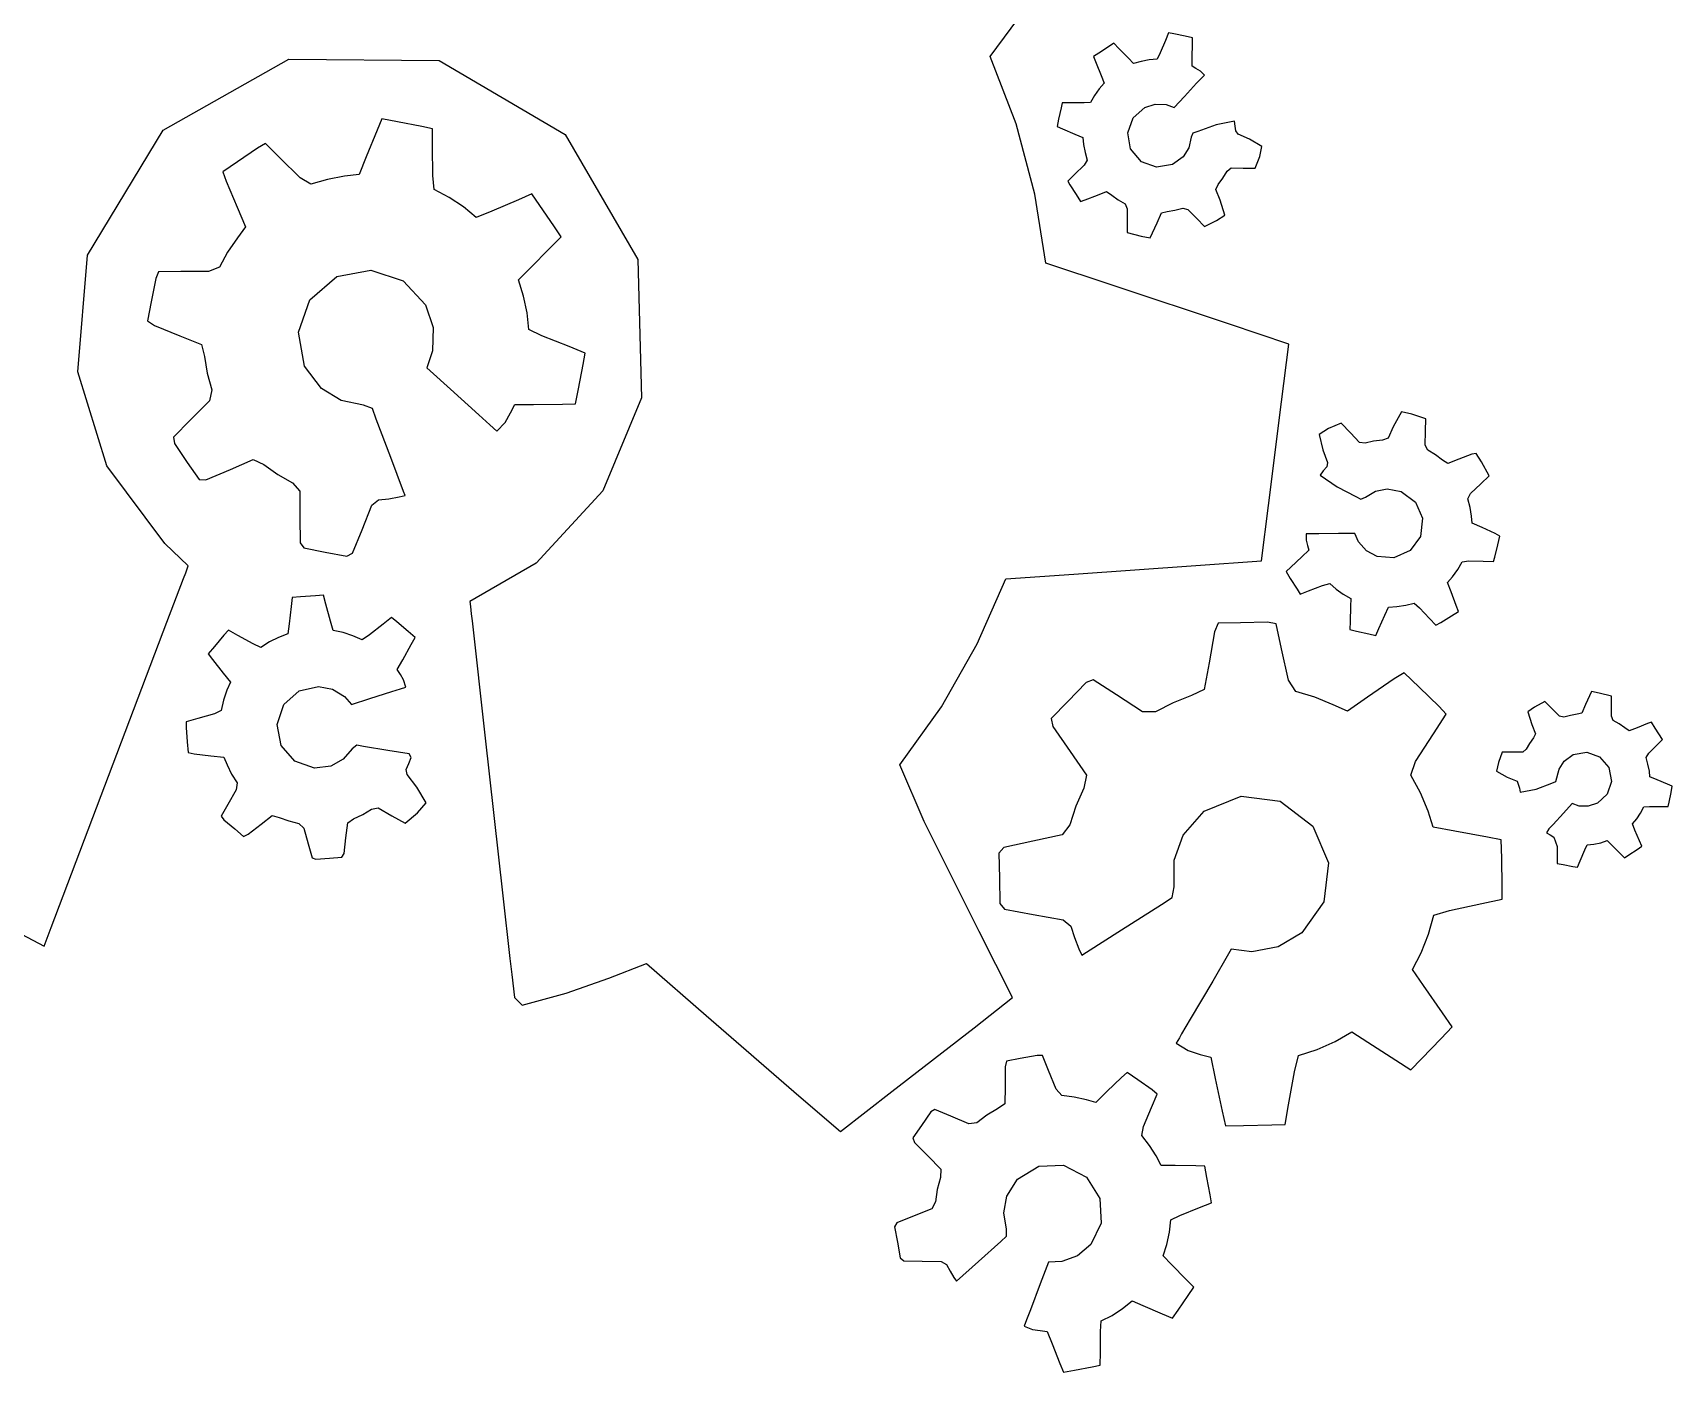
# Model space of a CAD drawing. Header units: metres. Extents: x 1284 to 1630, y 1792 to 2073.
# Drawn here: x 1466.01 to 1478.18, y 1847.85 to 1857.79 of the extents above; entities that cross this region are included whole.
import ezdxf

# ---------------------------------------------------------------- set-up
doc = ezdxf.new("R2010")
doc.units = ezdxf.units.M

msp = doc.modelspace()

# ---------------------------------------------------------------- linework, layer by layer
at = {"layer": 'COMPONENT0'}
for p, q in [((1473.115, 1857.616, 0.001), (1473.377, 1857.972, 0.001)), ((1474.439, 1857.792, 0.001), (1474.415, 1857.736, 0.001)), ((1474.478, 1857.784, 0.001), (1474.439, 1857.792, 0.001)), ((1474.562, 1857.767, 0.001), (1474.478, 1857.784, 0.001)), ((1474.615, 1857.756, 0.001), (1474.562, 1857.767, 0.001)), ((1474.615, 1857.71, 0.001), (1474.615, 1857.756, 0.001)), ((1473.307, 1857.116, 0.001), (1473.115, 1857.616, 0.001)), ((1473.921, 1857.642, 0.001), (1473.881, 1857.616, 0.001)), ((1473.881, 1857.616, 0.001), (1473.9, 1857.568, 0.001)), ((1473.993, 1857.689, 0.001), (1473.921, 1857.642, 0.001)), ((1474.032, 1857.715, 0.001), (1473.993, 1857.689, 0.001)), ((1474.069, 1857.676, 0.001), (1474.032, 1857.715, 0.001)), ((1474.14, 1857.604, 0.001), (1474.069, 1857.676, 0.001)), ((1474.375, 1857.643, 0.001), (1474.353, 1857.597, 0.001)), ((1474.415, 1857.736, 0.001), (1474.375, 1857.643, 0.001)), ((1474.614, 1857.609, 0.001), (1474.615, 1857.71, 0.001)), ((1466.974, 1857.07, 0.001), (1467.907, 1857.596, 0.001)), ((1467.907, 1857.596, 0.001), (1469.023, 1857.588, 0.001)), ((1469.023, 1857.588, 0.001), (1469.959, 1857.037, 0.001)), ((1473.9, 1857.568, 0.001), (1473.938, 1857.475, 0.001)), ((1474.179, 1857.564, 0.001), (1474.14, 1857.604, 0.001)), ((1474.236, 1857.581, 0.001), (1474.179, 1857.564, 0.001)), ((1474.294, 1857.592, 0.001), (1474.236, 1857.581, 0.001)), ((1474.353, 1857.597, 0.001), (1474.294, 1857.592, 0.001)), ((1474.613, 1857.544, 0.001), (1474.614, 1857.609, 0.001)), ((1474.642, 1857.528, 0.001), (1474.613, 1857.544, 0.001)), ((1474.675, 1857.509, 0.001), (1474.642, 1857.528, 0.001)), ((1474.705, 1857.479, 0.001), (1474.675, 1857.509, 0.001)), ((1473.922, 1857.377, 0.001), (1473.888, 1857.327, 0.001)), ((1473.96, 1857.42, 0.001), (1473.922, 1857.377, 0.001)), ((1473.938, 1857.475, 0.001), (1473.96, 1857.42, 0.001)), ((1474.556, 1857.32, 0.001), (1474.647, 1857.418, 0.001)), ((1474.647, 1857.418, 0.001), (1474.683, 1857.456, 0.001)), ((1474.683, 1857.456, 0.001), (1474.705, 1857.479, 0.001)), ((1473.648, 1857.273, 0.001), (1473.64, 1857.236, 0.001)), ((1473.711, 1857.272, 0.001), (1473.648, 1857.273, 0.001)), ((1473.811, 1857.272, 0.001), (1473.711, 1857.272, 0.001)), ((1473.86, 1857.275, 0.001), (1473.811, 1857.272, 0.001)), ((1473.888, 1857.327, 0.001), (1473.86, 1857.275, 0.001)), ((1474.261, 1857.238, 0.001), (1474.34, 1857.264, 0.001)), ((1474.34, 1857.264, 0.001), (1474.421, 1857.261, 0.001)), ((1474.421, 1857.261, 0.001), (1474.48, 1857.239, 0.001)), ((1474.48, 1857.239, 0.001), (1474.556, 1857.32, 0.001)), ((1468.598, 1857.154, 0.001), (1468.562, 1857.07, 0.001)), ((1468.713, 1857.131, 0.001), (1468.598, 1857.154, 0.001)), ((1468.893, 1857.097, 0.001), (1468.713, 1857.131, 0.001)), ((1473.622, 1857.152, 0.001), (1473.611, 1857.098, 0.001)), ((1473.64, 1857.236, 0.001), (1473.622, 1857.152, 0.001)), ((1474.136, 1857.05, 0.001), (1474.176, 1857.162, 0.001)), ((1474.176, 1857.162, 0.001), (1474.261, 1857.238, 0.001)), ((1474.929, 1857.136, 0.001), (1474.791, 1857.109, 0.001)), ((1474.934, 1857.1, 0.001), (1474.929, 1857.136, 0.001)), ((1466.411, 1856.143, 0.001), (1466.974, 1857.07, 0.001)), ((1468.562, 1857.07, 0.001), (1468.482, 1856.873, 0.001)), ((1468.973, 1857.081, 0.001), (1468.893, 1857.097, 0.001)), ((1468.974, 1856.947, 0.001), (1468.973, 1857.081, 0.001)), ((1469.959, 1857.037, 0.001), (1470.497, 1856.111, 0.001)), ((1473.446, 1856.594, 0.001), (1473.307, 1857.116, 0.001)), ((1473.611, 1857.098, 0.001), (1473.65, 1857.08, 0.001)), ((1473.65, 1857.08, 0.001), (1473.742, 1857.041, 0.001)), ((1473.742, 1857.041, 0.001), (1473.803, 1857.015, 0.001)), ((1473.803, 1857.015, 0.001), (1473.808, 1856.964, 0.001)), ((1474.157, 1856.931, 0.001), (1474.136, 1857.05, 0.001)), ((1474.607, 1857.017, 0.001), (1474.589, 1856.939, 0.001)), ((1474.619, 1857.048, 0.001), (1474.607, 1857.017, 0.001)), ((1474.655, 1857.061, 0.001), (1474.619, 1857.048, 0.001)), ((1474.791, 1857.109, 0.001), (1474.655, 1857.061, 0.001)), ((1474.937, 1857.064, 0.001), (1474.934, 1857.1, 0.001)), ((1474.955, 1857.04, 0.001), (1474.937, 1857.064, 0.001)), ((1475.04, 1857.004, 0.001), (1474.955, 1857.04, 0.001)), ((1467.675, 1856.937, 0.001), (1467.526, 1856.836, 0.001)), ((1467.734, 1856.97, 0.001), (1467.675, 1856.937, 0.001)), ((1467.841, 1856.865, 0.001), (1467.734, 1856.97, 0.001)), ((1468.975, 1856.733, 0.001), (1468.974, 1856.947, 0.001)), ((1473.808, 1856.964, 0.001), (1473.818, 1856.905, 0.001)), ((1473.818, 1856.905, 0.001), (1473.835, 1856.847, 0.001)), ((1474.237, 1856.836, 0.001), (1474.157, 1856.931, 0.001)), ((1474.589, 1856.939, 0.001), (1474.546, 1856.871, 0.001)), ((1475.131, 1856.95, 0.001), (1475.04, 1857.004, 0.001)), ((1475.116, 1856.875, 0.001), (1475.131, 1856.95, 0.001)), ((1467.526, 1856.836, 0.001), (1467.417, 1856.762, 0.001)), ((1467.991, 1856.717, 0.001), (1467.841, 1856.865, 0.001)), ((1468.482, 1856.873, 0.001), (1468.429, 1856.741, 0.001)), ((1473.811, 1856.81, 0.001), (1473.741, 1856.741, 0.001)), ((1473.835, 1856.847, 0.001), (1473.811, 1856.81, 0.001)), ((1474.348, 1856.795, 0.001), (1474.237, 1856.836, 0.001)), ((1474.467, 1856.814, 0.001), (1474.348, 1856.795, 0.001)), ((1474.546, 1856.871, 0.001), (1474.467, 1856.814, 0.001)), ((1474.842, 1856.714, 0.001), (1474.873, 1856.765, 0.001)), ((1474.873, 1856.765, 0.001), (1474.902, 1856.79, 0.001)), ((1474.902, 1856.79, 0.001), (1474.993, 1856.789, 0.001)), ((1474.993, 1856.789, 0.001), (1475.082, 1856.788, 0.001)), ((1475.082, 1856.788, 0.001), (1475.116, 1856.875, 0.001)), ((1467.417, 1856.762, 0.001), (1467.441, 1856.691, 0.001)), ((1467.441, 1856.691, 0.001), (1467.523, 1856.499, 0.001)), ((1468.07, 1856.668, 0.001), (1467.991, 1856.717, 0.001)), ((1468.194, 1856.705, 0.001), (1468.07, 1856.668, 0.001)), ((1468.32, 1856.729, 0.001), (1468.194, 1856.705, 0.001)), ((1468.429, 1856.741, 0.001), (1468.32, 1856.729, 0.001)), ((1468.985, 1856.629, 0.001), (1468.975, 1856.733, 0.001)), ((1473.741, 1856.741, 0.001), (1473.69, 1856.691, 0.001)), ((1473.69, 1856.691, 0.001), (1473.705, 1856.664, 0.001)), ((1473.705, 1856.664, 0.001), (1473.752, 1856.593, 0.001)), ((1474.789, 1856.63, 0.001), (1474.807, 1856.667, 0.001)), ((1474.807, 1856.667, 0.001), (1474.842, 1856.714, 0.001)), ((1469.097, 1856.571, 0.001), (1468.985, 1856.629, 0.001)), ((1469.203, 1856.5, 0.001), (1469.097, 1856.571, 0.001)), ((1469.611, 1856.554, 0.001), (1469.413, 1856.47, 0.001)), ((1469.712, 1856.597, 0.001), (1469.611, 1856.554, 0.001)), ((1469.77, 1856.512, 0.001), (1469.712, 1856.597, 0.001)), ((1473.528, 1856.082, 0.001), (1473.446, 1856.594, 0.001)), ((1473.752, 1856.593, 0.001), (1473.785, 1856.541, 0.001)), ((1473.785, 1856.541, 0.001), (1473.819, 1856.552, 0.001)), ((1473.819, 1856.552, 0.001), (1473.91, 1856.588, 0.001)), ((1473.91, 1856.588, 0.001), (1473.978, 1856.616, 0.001)), ((1473.978, 1856.616, 0.001), (1474.016, 1856.588, 0.001)), ((1474.016, 1856.588, 0.001), (1474.065, 1856.553, 0.001)), ((1474.065, 1856.553, 0.001), (1474.117, 1856.523, 0.001)), ((1474.117, 1856.523, 0.001), (1474.132, 1856.486, 0.001)), ((1474.822, 1856.55, 0.001), (1474.789, 1856.63, 0.001)), ((1474.856, 1856.44, 0.001), (1474.822, 1856.55, 0.001)), ((1467.523, 1856.499, 0.001), (1467.584, 1856.353, 0.001)), ((1469.298, 1856.421, 0.001), (1469.203, 1856.5, 0.001)), ((1469.413, 1856.47, 0.001), (1469.298, 1856.421, 0.001)), ((1469.873, 1856.361, 0.001), (1469.77, 1856.512, 0.001)), ((1474.132, 1856.486, 0.001), (1474.131, 1856.389, 0.001)), ((1474.354, 1856.382, 0.001), (1474.385, 1856.456, 0.001)), ((1474.385, 1856.456, 0.001), (1474.427, 1856.466, 0.001)), ((1474.427, 1856.466, 0.001), (1474.486, 1856.475, 0.001)), ((1474.486, 1856.475, 0.001), (1474.544, 1856.49, 0.001)), ((1474.544, 1856.49, 0.001), (1474.582, 1856.481, 0.001)), ((1474.582, 1856.481, 0.001), (1474.648, 1856.414, 0.001)), ((1474.648, 1856.414, 0.001), (1474.706, 1856.354, 0.001)), ((1474.706, 1856.354, 0.001), (1474.795, 1856.4, 0.001)), ((1474.795, 1856.4, 0.001), (1474.856, 1856.44, 0.001)), ((1467.584, 1856.353, 0.001), (1467.525, 1856.271, 0.001)), ((1469.847, 1856.197, 0.001), (1469.928, 1856.279, 0.001)), ((1469.928, 1856.279, 0.001), (1469.873, 1856.361, 0.001)), ((1474.131, 1856.389, 0.001), (1474.13, 1856.311, 0.001)), ((1474.13, 1856.311, 0.001), (1474.234, 1856.284, 0.001)), ((1474.234, 1856.284, 0.001), (1474.301, 1856.27, 0.001)), ((1474.301, 1856.27, 0.001), (1474.354, 1856.382, 0.001)), ((1467.452, 1856.165, 0.001), (1467.391, 1856.054, 0.001)), ((1467.525, 1856.271, 0.001), (1467.452, 1856.165, 0.001)), ((1469.696, 1856.044, 0.001), (1469.847, 1856.197, 0.001)), ((1466.341, 1855.276, 0.001), (1466.411, 1856.143, 0.001)), ((1467.391, 1856.054, 0.001), (1467.311, 1856.022, 0.001)), ((1468.262, 1855.984, 0.001), (1468.515, 1856.032, 0.001)), ((1468.515, 1856.032, 0.001), (1468.755, 1855.952, 0.001)), ((1469.611, 1855.959, 0.001), (1469.696, 1856.044, 0.001)), ((1470.497, 1856.111, 0.001), (1470.524, 1855.084, 0.001)), ((1474.028, 1855.916, 0.001), (1473.528, 1856.082, 0.001)), ((1466.918, 1855.968, 0.001), (1466.885, 1855.795, 0.001)), ((1466.94, 1856.019, 0.001), (1466.918, 1855.968, 0.001)), ((1467.105, 1856.02, 0.001), (1466.94, 1856.019, 0.001)), ((1467.311, 1856.022, 0.001), (1467.105, 1856.02, 0.001)), ((1468.063, 1855.81, 0.001), (1468.262, 1855.984, 0.001)), ((1468.755, 1855.952, 0.001), (1468.921, 1855.774, 0.001)), ((1469.65, 1855.839, 0.001), (1469.611, 1855.959, 0.001)), ((1474.89, 1855.629, 0.001), (1474.028, 1855.916, 0.001)), ((1466.885, 1855.795, 0.001), (1466.858, 1855.654, 0.001)), ((1467.979, 1855.571, 0.001), (1468.063, 1855.81, 0.001)), ((1469.676, 1855.715, 0.001), (1469.65, 1855.839, 0.001)), ((1468.921, 1855.774, 0.001), (1468.978, 1855.606, 0.001)), ((1469.688, 1855.59, 0.001), (1469.676, 1855.715, 0.001)), ((1466.858, 1855.654, 0.001), (1466.909, 1855.62, 0.001)), ((1466.909, 1855.62, 0.001), (1467.098, 1855.544, 0.001)), ((1468.024, 1855.318, 0.001), (1467.979, 1855.571, 0.001)), ((1468.978, 1855.606, 0.001), (1468.974, 1855.433, 0.001)), ((1469.786, 1855.544, 0.001), (1469.688, 1855.59, 0.001)), ((1475.331, 1855.482, 0.001), (1474.89, 1855.629, 0.001)), ((1467.098, 1855.544, 0.001), (1467.258, 1855.479, 0.001)), ((1467.258, 1855.479, 0.001), (1467.28, 1855.391, 0.001)), ((1468.974, 1855.433, 0.001), (1468.931, 1855.306, 0.001)), ((1469.987, 1855.463, 0.001), (1469.786, 1855.544, 0.001)), ((1470.107, 1855.414, 0.001), (1469.987, 1855.463, 0.001)), ((1475.277, 1855.053, 0.001), (1475.331, 1855.482, 0.001)), ((1467.28, 1855.391, 0.001), (1467.301, 1855.266, 0.001)), ((1468.148, 1855.153, 0.001), (1468.024, 1855.318, 0.001)), ((1468.931, 1855.306, 0.001), (1468.957, 1855.283, 0.001)), ((1470.057, 1855.15, 0.001), (1470.092, 1855.33, 0.001)), ((1470.092, 1855.33, 0.001), (1470.107, 1855.414, 0.001)), ((1466.555, 1854.579, 0.001), (1466.341, 1855.276, 0.001)), ((1467.301, 1855.266, 0.001), (1467.336, 1855.143, 0.001)), ((1468.957, 1855.283, 0.001), (1469.106, 1855.147, 0.001)), ((1467.317, 1855.062, 0.001), (1467.176, 1854.919, 0.001)), ((1467.336, 1855.143, 0.001), (1467.317, 1855.062, 0.001)), ((1468.295, 1855.063, 0.001), (1468.148, 1855.153, 0.001)), ((1468.462, 1855.028, 0.001), (1468.295, 1855.063, 0.001)), ((1469.106, 1855.147, 0.001), (1469.317, 1854.956, 0.001)), ((1470.036, 1855.038, 0.001), (1470.057, 1855.15, 0.001)), ((1470.524, 1855.084, 0.001), (1470.237, 1854.392, 0.001)), ((1468.527, 1855.003, 0.001), (1468.462, 1855.028, 0.001)), ((1468.556, 1854.926, 0.001), (1468.527, 1855.003, 0.001)), ((1469.317, 1854.956, 0.001), (1469.399, 1854.882, 0.001)), ((1469.513, 1854.901, 0.001), (1469.552, 1854.971, 0.001)), ((1469.552, 1854.971, 0.001), (1469.585, 1855.034, 0.001)), ((1469.585, 1855.034, 0.001), (1469.724, 1855.034, 0.001)), ((1469.724, 1855.034, 0.001), (1469.939, 1855.036, 0.001)), ((1469.939, 1855.036, 0.001), (1470.036, 1855.038, 0.001)), ((1475.18, 1854.285, 0.001), (1475.277, 1855.053, 0.001)), ((1476.168, 1854.979, 0.001), (1476.107, 1854.869, 0.001)), ((1476.245, 1854.962, 0.001), (1476.168, 1854.979, 0.001)), ((1476.349, 1854.927, 0.001), (1476.245, 1854.962, 0.001)), ((1467.176, 1854.919, 0.001), (1467.051, 1854.791, 0.001)), ((1468.664, 1854.639, 0.001), (1468.556, 1854.926, 0.001)), ((1469.399, 1854.882, 0.001), (1469.45, 1854.836, 0.001)), ((1469.45, 1854.836, 0.001), (1469.513, 1854.901, 0.001)), ((1475.627, 1854.855, 0.001), (1475.556, 1854.811, 0.001)), ((1475.721, 1854.894, 0.001), (1475.627, 1854.855, 0.001)), ((1475.788, 1854.823, 0.001), (1475.721, 1854.894, 0.001)), ((1475.856, 1854.751, 0.001), (1475.788, 1854.823, 0.001)), ((1476.107, 1854.869, 0.001), (1476.068, 1854.783, 0.001)), ((1476.343, 1854.732, 0.001), (1476.346, 1854.835, 0.001)), ((1476.346, 1854.835, 0.001), (1476.349, 1854.927, 0.001)), ((1467.051, 1854.791, 0.001), (1467.058, 1854.744, 0.001)), ((1467.058, 1854.744, 0.001), (1467.153, 1854.604, 0.001)), ((1475.556, 1854.811, 0.001), (1475.583, 1854.697, 0.001)), ((1475.583, 1854.697, 0.001), (1475.618, 1854.604, 0.001)), ((1475.898, 1854.747, 0.001), (1475.856, 1854.751, 0.001)), ((1475.961, 1854.761, 0.001), (1475.898, 1854.747, 0.001)), ((1476.026, 1854.769, 0.001), (1475.961, 1854.761, 0.001)), ((1476.068, 1854.783, 0.001), (1476.026, 1854.769, 0.001)), ((1476.364, 1854.695, 0.001), (1476.343, 1854.732, 0.001)), ((1476.42, 1854.661, 0.001), (1476.364, 1854.695, 0.001)), ((1466.986, 1854.002, 0.001), (1466.555, 1854.579, 0.001)), ((1467.153, 1854.604, 0.001), (1467.24, 1854.476, 0.001)), ((1467.473, 1854.552, 0.001), (1467.643, 1854.625, 0.001)), ((1467.643, 1854.625, 0.001), (1467.721, 1854.589, 0.001)), ((1467.721, 1854.589, 0.001), (1467.824, 1854.515, 0.001)), ((1468.758, 1854.389, 0.001), (1468.664, 1854.639, 0.001)), ((1475.613, 1854.572, 0.001), (1475.587, 1854.541, 0.001)), ((1475.618, 1854.604, 0.001), (1475.613, 1854.572, 0.001)), ((1476.472, 1854.621, 0.001), (1476.42, 1854.661, 0.001)), ((1476.511, 1854.596, 0.001), (1476.472, 1854.621, 0.001)), ((1476.594, 1854.627, 0.001), (1476.511, 1854.596, 0.001)), ((1476.691, 1854.664, 0.001), (1476.594, 1854.627, 0.001)), ((1476.722, 1854.669, 0.001), (1476.691, 1854.664, 0.001)), ((1476.761, 1854.607, 0.001), (1476.722, 1854.669, 0.001)), ((1476.819, 1854.503, 0.001), (1476.761, 1854.607, 0.001)), ((1467.24, 1854.476, 0.001), (1467.291, 1854.475, 0.001)), ((1467.291, 1854.475, 0.001), (1467.473, 1854.552, 0.001)), ((1467.824, 1854.515, 0.001), (1467.934, 1854.452, 0.001)), ((1467.934, 1854.452, 0.001), (1467.988, 1854.39, 0.001)), ((1475.587, 1854.541, 0.001), (1475.563, 1854.51, 0.001)), ((1475.563, 1854.51, 0.001), (1475.689, 1854.422, 0.001)), ((1476.757, 1854.445, 0.001), (1476.819, 1854.503, 0.001)), ((1467.988, 1854.39, 0.001), (1467.989, 1854.197, 0.001)), ((1468.573, 1854.325, 0.001), (1468.65, 1854.333, 0.001)), ((1468.65, 1854.333, 0.001), (1468.727, 1854.347, 0.001)), ((1468.727, 1854.347, 0.001), (1468.77, 1854.357, 0.001)), ((1468.77, 1854.357, 0.001), (1468.758, 1854.389, 0.001)), ((1470.237, 1854.392, 0.001), (1469.742, 1853.856, 0.001)), ((1475.689, 1854.422, 0.001), (1475.829, 1854.351, 0.001)), ((1475.829, 1854.351, 0.001), (1475.867, 1854.332, 0.001)), ((1475.867, 1854.332, 0.001), (1475.9, 1854.345, 0.001)), ((1475.9, 1854.345, 0.001), (1475.975, 1854.39, 0.001)), ((1475.975, 1854.39, 0.001), (1476.062, 1854.408, 0.001)), ((1476.062, 1854.408, 0.001), (1476.166, 1854.389, 0.001)), ((1476.166, 1854.389, 0.001), (1476.271, 1854.309, 0.001)), ((1476.661, 1854.333, 0.001), (1476.68, 1854.373, 0.001)), ((1476.677, 1854.269, 0.001), (1476.661, 1854.333, 0.001)), ((1476.68, 1854.373, 0.001), (1476.757, 1854.445, 0.001)), ((1468.45, 1854.104, 0.001), (1468.523, 1854.286, 0.001)), ((1468.523, 1854.286, 0.001), (1468.573, 1854.325, 0.001)), ((1475.128, 1853.874, 0.001), (1475.18, 1854.285, 0.001)), ((1476.271, 1854.309, 0.001), (1476.323, 1854.19, 0.001)), ((1476.687, 1854.204, 0.001), (1476.677, 1854.269, 0.001)), ((1467.989, 1854.197, 0.001), (1467.991, 1854.007, 0.001)), ((1468.379, 1853.93, 0.001), (1468.45, 1854.104, 0.001)), ((1476.323, 1854.19, 0.001), (1476.309, 1854.055, 0.001)), ((1476.693, 1854.153, 0.001), (1476.687, 1854.204, 0.001)), ((1476.767, 1854.12, 0.001), (1476.693, 1854.153, 0.001)), ((1476.864, 1854.076, 0.001), (1476.767, 1854.12, 0.001)), ((1467.16, 1853.835, 0.001), (1466.986, 1854.002, 0.001)), ((1467.991, 1854.007, 0.001), (1468.018, 1853.969, 0.001)), ((1468.018, 1853.969, 0.001), (1468.177, 1853.938, 0.001)), ((1475.461, 1854.073, 0.001), (1475.46, 1854.026, 0.001)), ((1475.46, 1854.026, 0.001), (1475.47, 1853.987, 0.001)), ((1475.497, 1854.074, 0.001), (1475.461, 1854.073, 0.001)), ((1475.47, 1853.987, 0.001), (1475.48, 1853.952, 0.001)), ((1475.554, 1854.074, 0.001), (1475.497, 1854.074, 0.001)), ((1475.699, 1854.076, 0.001), (1475.554, 1854.074, 0.001)), ((1475.821, 1854.077, 0.001), (1475.699, 1854.076, 0.001)), ((1475.849, 1854.014, 0.001), (1475.821, 1854.077, 0.001)), ((1475.908, 1853.948, 0.001), (1475.849, 1854.014, 0.001)), ((1476.309, 1854.055, 0.001), (1476.231, 1853.949, 0.001)), ((1476.862, 1853.901, 0.001), (1476.883, 1853.991, 0.001)), ((1476.898, 1854.057, 0.001), (1476.864, 1854.076, 0.001)), ((1476.883, 1853.991, 0.001), (1476.898, 1854.057, 0.001)), ((1468.177, 1853.938, 0.001), (1468.338, 1853.907, 0.001)), ((1468.338, 1853.907, 0.001), (1468.379, 1853.93, 0.001)), ((1469.742, 1853.856, 0.001), (1469.25, 1853.572, 0.001)), ((1474.642, 1853.839, 0.001), (1475.128, 1853.874, 0.001)), ((1475.428, 1853.903, 0.001), (1475.347, 1853.827, 0.001)), ((1475.48, 1853.952, 0.001), (1475.428, 1853.903, 0.001)), ((1475.988, 1853.905, 0.001), (1475.908, 1853.948, 0.001)), ((1476.112, 1853.895, 0.001), (1475.988, 1853.905, 0.001)), ((1476.231, 1853.949, 0.001), (1476.112, 1853.895, 0.001)), ((1476.586, 1853.808, 0.001), (1476.619, 1853.865, 0.001)), ((1476.619, 1853.865, 0.001), (1476.667, 1853.874, 0.001)), ((1476.667, 1853.874, 0.001), (1476.775, 1853.871, 0.001)), ((1476.775, 1853.871, 0.001), (1476.852, 1853.868, 0.001)), ((1476.852, 1853.868, 0.001), (1476.862, 1853.901, 0.001)), ((1467.001, 1853.417, 0.001), (1467.125, 1853.742, 0.001)), ((1467.125, 1853.742, 0.001), (1467.141, 1853.784, 0.001)), ((1467.141, 1853.784, 0.001), (1467.16, 1853.835, 0.001)), ((1473.017, 1853.256, 0.001), (1473.229, 1853.74, 0.001)), ((1473.229, 1853.74, 0.001), (1473.735, 1853.775, 0.001)), ((1473.735, 1853.775, 0.001), (1474.642, 1853.839, 0.001)), ((1475.347, 1853.827, 0.001), (1475.311, 1853.793, 0.001)), ((1475.311, 1853.793, 0.001), (1475.342, 1853.743, 0.001)), ((1475.342, 1853.743, 0.001), (1475.392, 1853.664, 0.001)), ((1476.51, 1853.712, 0.001), (1476.547, 1853.755, 0.001)), ((1476.547, 1853.755, 0.001), (1476.586, 1853.808, 0.001)), ((1467.932, 1853.601, 0.001), (1467.924, 1853.535, 0.001)), ((1467.994, 1853.605, 0.001), (1467.932, 1853.601, 0.001)), ((1468.104, 1853.614, 0.001), (1467.994, 1853.605, 0.001)), ((1468.163, 1853.618, 0.001), (1468.104, 1853.614, 0.001)), ((1468.182, 1853.551, 0.001), (1468.163, 1853.618, 0.001)), ((1475.392, 1853.664, 0.001), (1475.416, 1853.626, 0.001)), ((1475.416, 1853.626, 0.001), (1475.478, 1853.65, 0.001)), ((1475.478, 1853.65, 0.001), (1475.582, 1853.689, 0.001)), ((1475.582, 1853.689, 0.001), (1475.635, 1853.706, 0.001)), ((1475.635, 1853.706, 0.001), (1475.683, 1853.664, 0.001)), ((1475.683, 1853.664, 0.001), (1475.736, 1853.626, 0.001)), ((1475.736, 1853.626, 0.001), (1475.792, 1853.594, 0.001)), ((1476.536, 1853.644, 0.001), (1476.51, 1853.712, 0.001)), ((1476.575, 1853.542, 0.001), (1476.536, 1853.644, 0.001)), ((1467.924, 1853.535, 0.001), (1467.909, 1853.406, 0.001)), ((1468.217, 1853.426, 0.001), (1468.182, 1853.551, 0.001)), ((1469.25, 1853.572, 0.001), (1469.255, 1853.533, 0.001)), ((1469.255, 1853.533, 0.001), (1469.261, 1853.479, 0.001)), ((1469.261, 1853.479, 0.001), (1469.267, 1853.428, 0.001)), ((1475.79, 1853.533, 0.001), (1475.787, 1853.422, 0.001)), ((1475.792, 1853.594, 0.001), (1475.79, 1853.533, 0.001)), ((1476.045, 1853.471, 0.001), (1476.071, 1853.529, 0.001)), ((1476.071, 1853.529, 0.001), (1476.134, 1853.533, 0.001)), ((1476.134, 1853.533, 0.001), (1476.199, 1853.543, 0.001)), ((1476.199, 1853.543, 0.001), (1476.262, 1853.56, 0.001)), ((1476.262, 1853.56, 0.001), (1476.302, 1853.524, 0.001)), ((1476.302, 1853.524, 0.001), (1476.377, 1853.445, 0.001)), ((1476.539, 1853.466, 0.001), (1476.591, 1853.498, 0.001)), ((1476.591, 1853.498, 0.001), (1476.575, 1853.542, 0.001)), ((1466.541, 1852.204, 0.001), (1467.001, 1853.417, 0.001)), ((1467.458, 1853.359, 0.001), (1467.425, 1853.322, 0.001)), ((1467.528, 1853.319, 0.001), (1467.458, 1853.359, 0.001)), ((1467.909, 1853.406, 0.001), (1467.9, 1853.332, 0.001)), ((1468.236, 1853.357, 0.001), (1468.217, 1853.426, 0.001)), ((1468.31, 1853.341, 0.001), (1468.236, 1853.357, 0.001)), ((1468.607, 1853.404, 0.001), (1468.505, 1853.324, 0.001)), ((1468.669, 1853.453, 0.001), (1468.607, 1853.404, 0.001)), ((1468.708, 1853.42, 0.001), (1468.669, 1853.453, 0.001)), ((1468.792, 1853.348, 0.001), (1468.708, 1853.42, 0.001)), ((1469.267, 1853.428, 0.001), (1469.362, 1852.579, 0.001)), ((1474.806, 1853.411, 0.001), (1474.78, 1853.346, 0.001)), ((1474.972, 1853.414, 0.001), (1474.806, 1853.411, 0.001)), ((1475.174, 1853.418, 0.001), (1474.972, 1853.414, 0.001)), ((1475.237, 1853.405, 0.001), (1475.174, 1853.418, 0.001)), ((1475.278, 1853.219, 0.001), (1475.237, 1853.405, 0.001)), ((1475.787, 1853.422, 0.001), (1475.785, 1853.363, 0.001)), ((1475.785, 1853.363, 0.001), (1475.834, 1853.352, 0.001)), ((1475.977, 1853.319, 0.001), (1476, 1853.37, 0.001)), ((1476, 1853.37, 0.001), (1476.045, 1853.471, 0.001)), ((1476.377, 1853.445, 0.001), (1476.424, 1853.395, 0.001)), ((1476.424, 1853.395, 0.001), (1476.46, 1853.416, 0.001)), ((1476.46, 1853.416, 0.001), (1476.539, 1853.466, 0.001)), ((1467.354, 1853.238, 0.001), (1467.308, 1853.184, 0.001)), ((1467.425, 1853.322, 0.001), (1467.354, 1853.238, 0.001)), ((1467.641, 1853.256, 0.001), (1467.528, 1853.319, 0.001)), ((1467.698, 1853.23, 0.001), (1467.641, 1853.256, 0.001)), ((1467.762, 1853.271, 0.001), (1467.698, 1853.23, 0.001)), ((1467.831, 1853.305, 0.001), (1467.762, 1853.271, 0.001)), ((1467.9, 1853.332, 0.001), (1467.831, 1853.305, 0.001)), ((1468.382, 1853.317, 0.001), (1468.31, 1853.341, 0.001)), ((1468.452, 1853.286, 0.001), (1468.382, 1853.317, 0.001)), ((1468.505, 1853.324, 0.001), (1468.452, 1853.286, 0.001)), ((1468.753, 1853.139, 0.001), (1468.816, 1853.252, 0.001)), ((1468.844, 1853.303, 0.001), (1468.792, 1853.348, 0.001)), ((1468.816, 1853.252, 0.001), (1468.844, 1853.303, 0.001)), ((1472.752, 1852.79, 0.001), (1473.017, 1853.256, 0.001)), ((1474.78, 1853.346, 0.001), (1474.739, 1853.115, 0.001)), ((1475.834, 1853.352, 0.001), (1475.926, 1853.331, 0.001)), ((1475.926, 1853.331, 0.001), (1475.977, 1853.319, 0.001)), ((1467.308, 1853.184, 0.001), (1467.341, 1853.141, 0.001)), ((1467.341, 1853.141, 0.001), (1467.42, 1853.04, 0.001)), ((1468.711, 1853.066, 0.001), (1468.753, 1853.139, 0.001)), ((1474.739, 1853.115, 0.001), (1474.703, 1852.919, 0.001)), ((1475.328, 1852.987, 0.001), (1475.278, 1853.219, 0.001)), ((1467.42, 1853.04, 0.001), (1467.473, 1852.973, 0.001)), ((1468.735, 1853.03, 0.001), (1468.711, 1853.066, 0.001)), ((1468.759, 1852.989, 0.001), (1468.735, 1853.03, 0.001)), ((1468.775, 1852.936, 0.001), (1468.759, 1852.989, 0.001)), ((1473.879, 1852.99, 0.001), (1473.826, 1852.971, 0.001)), ((1474.052, 1852.878, 0.001), (1473.879, 1852.99, 0.001)), ((1476.114, 1852.998, 0.001), (1475.916, 1852.861, 0.001)), ((1476.188, 1853.041, 0.001), (1476.114, 1852.998, 0.001)), ((1476.298, 1852.936, 0.001), (1476.188, 1853.041, 0.001)), ((1467.447, 1852.912, 0.001), (1467.422, 1852.839, 0.001)), ((1467.473, 1852.973, 0.001), (1467.447, 1852.912, 0.001)), ((1467.869, 1852.806, 0.001), (1467.983, 1852.907, 0.001)), ((1467.983, 1852.907, 0.001), (1468.126, 1852.94, 0.001)), ((1468.126, 1852.94, 0.001), (1468.231, 1852.92, 0.001)), ((1468.231, 1852.92, 0.001), (1468.32, 1852.866, 0.001)), ((1468.509, 1852.85, 0.001), (1468.672, 1852.903, 0.001)), ((1468.672, 1852.903, 0.001), (1468.735, 1852.923, 0.001)), ((1468.735, 1852.923, 0.001), (1468.775, 1852.936, 0.001)), ((1473.826, 1852.971, 0.001), (1473.691, 1852.83, 0.001)), ((1474.246, 1852.753, 0.001), (1474.052, 1852.878, 0.001)), ((1474.609, 1852.873, 0.001), (1474.473, 1852.82, 0.001)), ((1474.703, 1852.919, 0.001), (1474.609, 1852.873, 0.001)), ((1475.383, 1852.904, 0.001), (1475.328, 1852.987, 0.001)), ((1475.524, 1852.862, 0.001), (1475.383, 1852.904, 0.001)), ((1476.447, 1852.792, 0.001), (1476.298, 1852.936, 0.001)), ((1477.579, 1852.903, 0.001), (1477.534, 1852.807, 0.001)), ((1477.636, 1852.892, 0.001), (1477.579, 1852.903, 0.001)), ((1477.726, 1852.869, 0.001), (1477.636, 1852.892, 0.001)), ((1477.726, 1852.803, 0.001), (1477.726, 1852.869, 0.001)), ((1467.404, 1852.763, 0.001), (1467.354, 1852.737, 0.001)), ((1467.422, 1852.839, 0.001), (1467.404, 1852.763, 0.001)), ((1467.819, 1852.659, 0.001), (1467.869, 1852.806, 0.001)), ((1468.32, 1852.866, 0.001), (1468.373, 1852.806, 0.001)), ((1468.373, 1852.806, 0.001), (1468.509, 1852.85, 0.001)), ((1472.442, 1852.358, 0.001), (1472.752, 1852.79, 0.001)), ((1473.691, 1852.83, 0.001), (1473.567, 1852.702, 0.001)), ((1474.342, 1852.751, 0.001), (1474.246, 1852.753, 0.001)), ((1474.473, 1852.82, 0.001), (1474.342, 1852.751, 0.001)), ((1475.66, 1852.804, 0.001), (1475.524, 1852.862, 0.001)), ((1475.767, 1852.757, 0.001), (1475.66, 1852.804, 0.001)), ((1475.916, 1852.861, 0.001), (1475.767, 1852.757, 0.001)), ((1476.499, 1852.734, 0.001), (1476.447, 1852.792, 0.001)), ((1477.156, 1852.787, 0.001), (1477.105, 1852.752, 0.001)), ((1477.105, 1852.752, 0.001), (1477.135, 1852.659, 0.001)), ((1477.232, 1852.828, 0.001), (1477.156, 1852.787, 0.001)), ((1477.283, 1852.777, 0.001), (1477.232, 1852.828, 0.001)), ((1477.34, 1852.72, 0.001), (1477.283, 1852.777, 0.001)), ((1477.534, 1852.807, 0.001), (1477.508, 1852.743, 0.001)), ((1477.726, 1852.72, 0.001), (1477.726, 1852.803, 0.001)), ((1467.232, 1852.703, 0.001), (1467.145, 1852.678, 0.001)), ((1467.145, 1852.678, 0.001), (1467.145, 1852.637, 0.001)), ((1467.145, 1852.637, 0.001), (1467.153, 1852.529, 0.001)), ((1467.354, 1852.737, 0.001), (1467.232, 1852.703, 0.001)), ((1467.85, 1852.503, 0.001), (1467.819, 1852.659, 0.001)), ((1473.567, 1852.702, 0.001), (1473.578, 1852.644, 0.001)), ((1473.578, 1852.644, 0.001), (1473.708, 1852.457, 0.001)), ((1476.405, 1852.588, 0.001), (1476.499, 1852.734, 0.001)), ((1477.135, 1852.659, 0.001), (1477.164, 1852.59, 0.001)), ((1477.373, 1852.712, 0.001), (1477.34, 1852.72, 0.001)), ((1477.422, 1852.726, 0.001), (1477.373, 1852.712, 0.001)), ((1477.473, 1852.734, 0.001), (1477.422, 1852.726, 0.001)), ((1477.508, 1852.743, 0.001), (1477.473, 1852.734, 0.001)), ((1477.739, 1852.688, 0.001), (1477.726, 1852.72, 0.001)), ((1477.783, 1852.663, 0.001), (1477.739, 1852.688, 0.001)), ((1477.826, 1852.634, 0.001), (1477.783, 1852.663, 0.001)), ((1477.859, 1852.61, 0.001), (1477.826, 1852.634, 0.001)), ((1477.917, 1852.634, 0.001), (1477.859, 1852.61, 0.001)), ((1477.994, 1852.666, 0.001), (1477.917, 1852.634, 0.001)), ((1478.023, 1852.676, 0.001), (1477.994, 1852.666, 0.001)), ((1478.052, 1852.632, 0.001), (1478.023, 1852.676, 0.001)), ((1478.106, 1852.548, 0.001), (1478.052, 1852.632, 0.001)), ((1467.153, 1852.529, 0.001), (1467.159, 1852.45, 0.001)), ((1467.95, 1852.387, 0.001), (1467.85, 1852.503, 0.001)), ((1468.411, 1852.504, 0.001), (1468.378, 1852.477, 0.001)), ((1468.46, 1852.496, 0.001), (1468.411, 1852.504, 0.001)), ((1469.362, 1852.579, 0.001), (1469.496, 1851.386, 0.001)), ((1476.273, 1852.384, 0.001), (1476.405, 1852.588, 0.001)), ((1477.119, 1852.517, 0.001), (1477.094, 1852.474, 0.001)), ((1477.149, 1852.559, 0.001), (1477.119, 1852.517, 0.001)), ((1477.164, 1852.59, 0.001), (1477.149, 1852.559, 0.001)), ((1478.004, 1852.445, 0.001), (1478.063, 1852.505, 0.001)), ((1478.063, 1852.505, 0.001), (1478.106, 1852.548, 0.001)), ((1467.159, 1852.45, 0.001), (1467.203, 1852.441, 0.001)), ((1467.203, 1852.441, 0.001), (1467.328, 1852.426, 0.001)), ((1467.328, 1852.426, 0.001), (1467.423, 1852.415, 0.001)), ((1467.423, 1852.415, 0.001), (1467.448, 1852.36, 0.001)), ((1468.096, 1852.335, 0.001), (1467.95, 1852.387, 0.001)), ((1468.31, 1852.4, 0.001), (1468.219, 1852.35, 0.001)), ((1468.378, 1852.477, 0.001), (1468.31, 1852.4, 0.001)), ((1468.642, 1852.466, 0.001), (1468.46, 1852.496, 0.001)), ((1468.8, 1852.441, 0.001), (1468.642, 1852.466, 0.001)), ((1468.798, 1852.368, 0.001), (1468.814, 1852.412, 0.001)), ((1468.814, 1852.412, 0.001), (1468.8, 1852.441, 0.001)), ((1473.708, 1852.457, 0.001), (1473.83, 1852.282, 0.001)), ((1476.236, 1852.283, 0.001), (1476.273, 1852.384, 0.001)), ((1476.915, 1852.452, 0.001), (1476.887, 1852.377, 0.001)), ((1476.991, 1852.452, 0.001), (1476.915, 1852.452, 0.001)), ((1477.069, 1852.452, 0.001), (1476.991, 1852.452, 0.001)), ((1477.094, 1852.474, 0.001), (1477.069, 1852.452, 0.001)), ((1477.338, 1852.327, 0.001), (1477.375, 1852.386, 0.001)), ((1477.375, 1852.386, 0.001), (1477.442, 1852.435, 0.001)), ((1477.442, 1852.435, 0.001), (1477.543, 1852.453, 0.001)), ((1477.543, 1852.453, 0.001), (1477.639, 1852.419, 0.001)), ((1477.639, 1852.419, 0.001), (1477.708, 1852.338, 0.001)), ((1477.984, 1852.413, 0.001), (1478.004, 1852.445, 0.001)), ((1477.998, 1852.364, 0.001), (1477.984, 1852.413, 0.001)), ((1467.448, 1852.36, 0.001), (1467.481, 1852.29, 0.001)), ((1467.481, 1852.29, 0.001), (1467.522, 1852.224, 0.001)), ((1468.219, 1852.35, 0.001), (1468.096, 1852.335, 0.001)), ((1468.779, 1852.325, 0.001), (1468.798, 1852.368, 0.001)), ((1468.784, 1852.287, 0.001), (1468.779, 1852.325, 0.001)), ((1468.857, 1852.194, 0.001), (1468.784, 1852.287, 0.001)), ((1472.625, 1851.937, 0.001), (1472.442, 1852.358, 0.001)), ((1473.83, 1852.282, 0.001), (1473.809, 1852.185, 0.001)), ((1476.308, 1852.152, 0.001), (1476.236, 1852.283, 0.001)), ((1476.887, 1852.377, 0.001), (1476.874, 1852.312, 0.001)), ((1476.874, 1852.312, 0.001), (1476.953, 1852.267, 0.001)), ((1476.953, 1852.267, 0.001), (1477.026, 1852.237, 0.001)), ((1477.314, 1852.234, 0.001), (1477.338, 1852.327, 0.001)), ((1477.708, 1852.338, 0.001), (1477.727, 1852.236, 0.001)), ((1478.008, 1852.313, 0.001), (1477.998, 1852.364, 0.001)), ((1478.012, 1852.269, 0.001), (1478.008, 1852.313, 0.001)), ((1478.065, 1852.248, 0.001), (1478.012, 1852.269, 0.001)), ((1466.142, 1851.152, 0.001), (1466.541, 1852.204, 0.001)), ((1467.515, 1852.173, 0.001), (1467.454, 1852.065, 0.001)), ((1467.522, 1852.224, 0.001), (1467.515, 1852.173, 0.001)), ((1468.927, 1852.077, 0.001), (1468.857, 1852.194, 0.001)), ((1473.809, 1852.185, 0.001), (1473.749, 1852.051, 0.001)), ((1476.365, 1852.015, 0.001), (1476.308, 1852.152, 0.001)), ((1477.026, 1852.237, 0.001), (1477.044, 1852.186, 0.001)), ((1477.044, 1852.186, 0.001), (1477.049, 1852.155, 0.001)), ((1477.049, 1852.155, 0.001), (1477.167, 1852.179, 0.001)), ((1477.167, 1852.179, 0.001), (1477.283, 1852.222, 0.001)), ((1477.283, 1852.222, 0.001), (1477.314, 1852.234, 0.001)), ((1477.695, 1852.14, 0.001), (1477.623, 1852.074, 0.001)), ((1477.727, 1852.236, 0.001), (1477.695, 1852.14, 0.001)), ((1478.144, 1852.215, 0.001), (1478.065, 1852.248, 0.001)), ((1478.178, 1852.2, 0.001), (1478.144, 1852.215, 0.001)), ((1478.155, 1852.082, 0.001), (1478.169, 1852.154, 0.001)), ((1478.169, 1852.154, 0.001), (1478.178, 1852.2, 0.001)), ((1467.454, 1852.065, 0.001), (1467.405, 1851.978, 0.001)), ((1468.456, 1851.99, 0.001), (1468.521, 1852.029, 0.001)), ((1468.521, 1852.029, 0.001), (1468.57, 1852.039, 0.001)), ((1468.57, 1852.039, 0.001), (1468.671, 1851.981, 0.001)), ((1468.863, 1852.002, 0.001), (1468.927, 1852.077, 0.001)), ((1473.749, 1852.051, 0.001), (1473.705, 1851.913, 0.001)), ((1474.546, 1851.837, 0.001), (1474.703, 1852.015, 0.001)), ((1474.703, 1852.015, 0.001), (1474.977, 1852.126, 0.001)), ((1474.977, 1852.126, 0.001), (1475.267, 1852.089, 0.001)), ((1475.267, 1852.089, 0.001), (1475.51, 1851.904, 0.001)), ((1476.404, 1851.895, 0.001), (1476.365, 1852.015, 0.001)), ((1477.434, 1852.071, 0.001), (1477.37, 1852.001, 0.001)), ((1477.486, 1852.053, 0.001), (1477.434, 1852.071, 0.001)), ((1477.555, 1852.051, 0.001), (1477.486, 1852.053, 0.001)), ((1477.623, 1852.074, 0.001), (1477.555, 1852.051, 0.001)), ((1477.942, 1852.001, 0.001), (1477.966, 1852.046, 0.001)), ((1477.966, 1852.046, 0.001), (1478.008, 1852.05, 0.001)), ((1478.008, 1852.05, 0.001), (1478.094, 1852.05, 0.001)), ((1478.094, 1852.05, 0.001), (1478.148, 1852.05, 0.001)), ((1478.148, 1852.05, 0.001), (1478.155, 1852.082, 0.001)), ((1467.405, 1851.978, 0.001), (1467.425, 1851.951, 0.001)), ((1467.425, 1851.951, 0.001), (1467.505, 1851.883, 0.001)), ((1467.604, 1851.843, 0.001), (1467.7, 1851.919, 0.001)), ((1467.7, 1851.919, 0.001), (1467.782, 1851.983, 0.001)), ((1467.782, 1851.983, 0.001), (1467.835, 1851.968, 0.001)), ((1467.835, 1851.968, 0.001), (1467.906, 1851.942, 0.001)), ((1467.906, 1851.942, 0.001), (1467.981, 1851.923, 0.001)), ((1467.981, 1851.923, 0.001), (1468.018, 1851.889, 0.001)), ((1468.331, 1851.818, 0.001), (1468.344, 1851.928, 0.001)), ((1468.344, 1851.928, 0.001), (1468.386, 1851.959, 0.001)), ((1468.386, 1851.959, 0.001), (1468.456, 1851.99, 0.001)), ((1468.671, 1851.981, 0.001), (1468.771, 1851.925, 0.001)), ((1468.771, 1851.925, 0.001), (1468.863, 1852.002, 0.001)), ((1473.033, 1851.122, 0.001), (1472.625, 1851.937, 0.001)), ((1473.705, 1851.913, 0.001), (1473.648, 1851.838, 0.001)), ((1475.51, 1851.904, 0.001), (1475.625, 1851.631, 0.001)), ((1476.565, 1851.867, 0.001), (1476.404, 1851.895, 0.001)), ((1477.293, 1851.917, 0.001), (1477.263, 1851.884, 0.001)), ((1477.37, 1852.001, 0.001), (1477.293, 1851.917, 0.001)), ((1477.882, 1851.921, 0.001), (1477.914, 1851.959, 0.001)), ((1477.901, 1851.874, 0.001), (1477.882, 1851.921, 0.001)), ((1477.914, 1851.959, 0.001), (1477.942, 1852.001, 0.001)), ((1467.505, 1851.883, 0.001), (1467.571, 1851.826, 0.001)), ((1467.571, 1851.826, 0.001), (1467.604, 1851.843, 0.001)), ((1468.018, 1851.889, 0.001), (1468.05, 1851.773, 0.001)), ((1468.05, 1851.773, 0.001), (1468.079, 1851.669, 0.001)), ((1468.317, 1851.7, 0.001), (1468.331, 1851.818, 0.001)), ((1473.43, 1851.791, 0.001), (1473.215, 1851.744, 0.001)), ((1473.648, 1851.838, 0.001), (1473.43, 1851.791, 0.001)), ((1474.479, 1851.65, 0.001), (1474.546, 1851.837, 0.001)), ((1476.806, 1851.823, 0.001), (1476.565, 1851.867, 0.001)), ((1476.909, 1851.803, 0.001), (1476.806, 1851.823, 0.001)), ((1476.912, 1851.667, 0.001), (1476.909, 1851.803, 0.001)), ((1477.263, 1851.884, 0.001), (1477.244, 1851.855, 0.001)), ((1477.244, 1851.855, 0.001), (1477.271, 1851.838, 0.001)), ((1477.271, 1851.838, 0.001), (1477.299, 1851.822, 0.001)), ((1477.299, 1851.822, 0.001), (1477.324, 1851.753, 0.001)), ((1477.597, 1851.771, 0.001), (1477.647, 1851.781, 0.001)), ((1477.647, 1851.781, 0.001), (1477.695, 1851.796, 0.001)), ((1477.695, 1851.796, 0.001), (1477.729, 1851.762, 0.001)), ((1477.935, 1851.795, 0.001), (1477.901, 1851.874, 0.001)), ((1477.952, 1851.754, 0.001), (1477.935, 1851.795, 0.001)), ((1468.079, 1851.669, 0.001), (1468.107, 1851.658, 0.001)), ((1468.107, 1851.658, 0.001), (1468.208, 1851.666, 0.001)), ((1468.208, 1851.666, 0.001), (1468.301, 1851.673, 0.001)), ((1468.301, 1851.673, 0.001), (1468.317, 1851.7, 0.001)), ((1473.215, 1851.744, 0.001), (1473.178, 1851.704, 0.001)), ((1473.178, 1851.704, 0.001), (1473.182, 1851.517, 0.001)), ((1474.479, 1851.454, 0.001), (1474.479, 1851.65, 0.001)), ((1476.915, 1851.456, 0.001), (1476.912, 1851.667, 0.001)), ((1477.324, 1851.753, 0.001), (1477.324, 1851.666, 0.001)), ((1477.324, 1851.666, 0.001), (1477.324, 1851.627, 0.001)), ((1477.495, 1851.646, 0.001), (1477.528, 1851.727, 0.001)), ((1477.528, 1851.727, 0.001), (1477.547, 1851.766, 0.001)), ((1477.547, 1851.766, 0.001), (1477.597, 1851.771, 0.001)), ((1477.729, 1851.762, 0.001), (1477.791, 1851.701, 0.001)), ((1477.791, 1851.701, 0.001), (1477.823, 1851.668, 0.001)), ((1477.823, 1851.668, 0.001), (1477.856, 1851.69, 0.001)), ((1477.856, 1851.69, 0.001), (1477.918, 1851.731, 0.001)), ((1477.918, 1851.731, 0.001), (1477.952, 1851.754, 0.001)), ((1475.625, 1851.631, 0.001), (1475.591, 1851.341, 0.001)), ((1477.324, 1851.627, 0.001), (1477.369, 1851.618, 0.001)), ((1477.369, 1851.618, 0.001), (1477.441, 1851.604, 0.001)), ((1477.441, 1851.604, 0.001), (1477.475, 1851.598, 0.001)), ((1477.475, 1851.598, 0.001), (1477.495, 1851.646, 0.001)), ((1473.182, 1851.517, 0.001), (1473.185, 1851.329, 0.001)), ((1474.466, 1851.374, 0.001), (1474.479, 1851.454, 0.001)), ((1476.915, 1851.362, 0.001), (1476.915, 1851.456, 0.001)), ((1469.496, 1851.386, 0.001), (1469.548, 1850.92, 0.001)), ((1473.185, 1851.329, 0.001), (1473.22, 1851.287, 0.001)), ((1473.22, 1851.287, 0.001), (1473.434, 1851.249, 0.001)), ((1474.088, 1851.133, 0.001), (1474.386, 1851.323, 0.001)), ((1474.386, 1851.323, 0.001), (1474.466, 1851.374, 0.001)), ((1475.591, 1851.341, 0.001), (1475.429, 1851.112, 0.001)), ((1476.524, 1851.277, 0.001), (1476.765, 1851.329, 0.001)), ((1476.765, 1851.329, 0.001), (1476.915, 1851.362, 0.001)), ((1473.434, 1851.249, 0.001), (1473.656, 1851.209, 0.001)), ((1473.656, 1851.209, 0.001), (1473.712, 1851.162, 0.001)), ((1476.369, 1851.101, 0.001), (1476.409, 1851.242, 0.001)), ((1476.409, 1851.242, 0.001), (1476.524, 1851.277, 0.001)), ((1465.922, 1851.103, 0.001), (1466.089, 1851.013, 0.001)), ((1466.089, 1851.013, 0.001), (1466.142, 1851.152, 0.001)), ((1473.279, 1850.631, 0.001), (1473.033, 1851.122, 0.001)), ((1473.712, 1851.162, 0.001), (1473.739, 1851.077, 0.001)), ((1473.739, 1851.077, 0.001), (1473.773, 1850.994, 0.001)), ((1473.828, 1850.969, 0.001), (1474.088, 1851.133, 0.001)), ((1475.429, 1851.112, 0.001), (1475.253, 1851.008, 0.001)), ((1476.315, 1850.964, 0.001), (1476.369, 1851.101, 0.001)), ((1469.548, 1850.92, 0.001), (1469.562, 1850.802, 0.001)), ((1473.773, 1850.994, 0.001), (1473.794, 1850.947, 0.001)), ((1473.794, 1850.947, 0.001), (1473.828, 1850.969, 0.001)), ((1474.883, 1850.955, 0.001), (1474.766, 1850.754, 0.001)), ((1474.903, 1850.99, 0.001), (1474.883, 1850.955, 0.001)), ((1475.057, 1850.971, 0.001), (1474.903, 1850.99, 0.001)), ((1475.253, 1851.008, 0.001), (1475.057, 1850.971, 0.001)), ((1476.249, 1850.839, 0.001), (1476.315, 1850.964, 0.001)), ((1469.562, 1850.802, 0.001), (1469.581, 1850.632, 0.001)), ((1470.283, 1850.775, 0.001), (1470.561, 1850.883, 0.001)), ((1470.561, 1850.883, 0.001), (1471.005, 1850.497, 0.001)), ((1476.331, 1850.721, 0.001), (1476.249, 1850.839, 0.001)), ((1469.965, 1850.664, 0.001), (1470.283, 1850.775, 0.001)), ((1474.766, 1850.754, 0.001), (1474.6, 1850.471, 0.001)), ((1476.472, 1850.517, 0.001), (1476.331, 1850.721, 0.001)), ((1469.581, 1850.632, 0.001), (1469.638, 1850.574, 0.001)), ((1469.638, 1850.574, 0.001), (1469.965, 1850.664, 0.001)), ((1472.994, 1850.406, 0.001), (1473.279, 1850.631, 0.001)), ((1471.005, 1850.497, 0.001), (1471.692, 1849.901, 0.001)), ((1474.6, 1850.471, 0.001), (1474.535, 1850.361, 0.001)), ((1476.544, 1850.413, 0.001), (1476.472, 1850.517, 0.001)), ((1472.384, 1849.933, 0.001), (1472.994, 1850.406, 0.001)), ((1474.519, 1850.333, 0.001), (1474.495, 1850.293, 0.001)), ((1474.535, 1850.361, 0.001), (1474.519, 1850.333, 0.001)), ((1475.675, 1850.305, 0.001), (1475.8, 1850.376, 0.001)), ((1475.8, 1850.376, 0.001), (1475.917, 1850.301, 0.001)), ((1476.316, 1850.176, 0.001), (1476.463, 1850.328, 0.001)), ((1476.463, 1850.328, 0.001), (1476.544, 1850.413, 0.001)), ((1473.462, 1850.202, 0.001), (1473.337, 1850.178, 0.001)), ((1473.503, 1850.2, 0.001), (1473.462, 1850.202, 0.001)), ((1473.547, 1850.089, 0.001), (1473.503, 1850.2, 0.001)), ((1474.495, 1850.293, 0.001), (1474.584, 1850.237, 0.001)), ((1474.584, 1850.237, 0.001), (1474.672, 1850.209, 0.001)), ((1474.672, 1850.209, 0.001), (1474.751, 1850.188, 0.001)), ((1475.374, 1850.081, 0.001), (1475.403, 1850.202, 0.001)), ((1475.403, 1850.202, 0.001), (1475.541, 1850.246, 0.001)), ((1475.541, 1850.246, 0.001), (1475.675, 1850.305, 0.001)), ((1475.917, 1850.301, 0.001), (1476.126, 1850.167, 0.001)), ((1473.225, 1850.116, 0.001), (1473.224, 1849.968, 0.001)), ((1473.235, 1850.159, 0.001), (1473.225, 1850.116, 0.001)), ((1473.337, 1850.178, 0.001), (1473.235, 1850.159, 0.001)), ((1473.603, 1849.95, 0.001), (1473.547, 1850.089, 0.001)), ((1474.131, 1850.074, 0.001), (1474.089, 1850.039, 0.001)), ((1474.21, 1850.02, 0.001), (1474.131, 1850.074, 0.001)), ((1474.751, 1850.188, 0.001), (1474.785, 1850.031, 0.001)), ((1475.33, 1849.836, 0.001), (1475.374, 1850.081, 0.001)), ((1476.126, 1850.167, 0.001), (1476.238, 1850.095, 0.001)), ((1476.238, 1850.095, 0.001), (1476.316, 1850.176, 0.001)), ((1473.224, 1849.968, 0.001), (1473.222, 1849.843, 0.001)), ((1473.645, 1849.905, 0.001), (1473.603, 1849.95, 0.001)), ((1474.089, 1850.039, 0.001), (1473.981, 1849.933, 0.001)), ((1474.317, 1849.946, 0.001), (1474.21, 1850.02, 0.001)), ((1474.355, 1849.915, 0.001), (1474.317, 1849.946, 0.001)), ((1474.785, 1850.031, 0.001), (1474.837, 1849.788, 0.001)), ((1471.692, 1849.901, 0.001), (1472.003, 1849.637, 0.001)), ((1472.003, 1849.637, 0.001), (1472.384, 1849.933, 0.001)), ((1473.222, 1849.843, 0.001), (1473.169, 1849.805, 0.001)), ((1473.737, 1849.893, 0.001), (1473.645, 1849.905, 0.001)), ((1473.828, 1849.872, 0.001), (1473.737, 1849.893, 0.001)), ((1473.899, 1849.853, 0.001), (1473.828, 1849.872, 0.001)), ((1473.981, 1849.933, 0.001), (1473.899, 1849.853, 0.001)), ((1474.312, 1849.815, 0.001), (1474.355, 1849.915, 0.001)), ((1475.304, 1849.688, 0.001), (1475.33, 1849.836, 0.001)), ((1472.673, 1849.784, 0.001), (1472.603, 1849.682, 0.001)), ((1472.703, 1849.801, 0.001), (1472.673, 1849.784, 0.001)), ((1472.822, 1849.75, 0.001), (1472.703, 1849.801, 0.001)), ((1472.956, 1849.693, 0.001), (1472.822, 1849.75, 0.001)), ((1473.09, 1849.758, 0.001), (1473.016, 1849.702, 0.001)), ((1473.169, 1849.805, 0.001), (1473.09, 1849.758, 0.001)), ((1474.252, 1849.675, 0.001), (1474.312, 1849.815, 0.001)), ((1474.837, 1849.788, 0.001), (1474.862, 1849.68, 0.001)), ((1472.603, 1849.682, 0.001), (1472.54, 1849.59, 0.001)), ((1472.54, 1849.59, 0.001), (1472.553, 1849.555, 0.001)), ((1473.016, 1849.702, 0.001), (1472.956, 1849.693, 0.001)), ((1474.24, 1849.608, 0.001), (1474.252, 1849.675, 0.001)), ((1474.298, 1849.534, 0.001), (1474.24, 1849.608, 0.001)), ((1474.862, 1849.68, 0.001), (1474.994, 1849.682, 0.001)), ((1474.994, 1849.682, 0.001), (1475.205, 1849.686, 0.001)), ((1475.205, 1849.686, 0.001), (1475.304, 1849.688, 0.001)), ((1472.553, 1849.555, 0.001), (1472.653, 1849.453, 0.001)), ((1474.347, 1849.456, 0.001), (1474.298, 1849.534, 0.001)), ((1472.653, 1849.453, 0.001), (1472.747, 1849.357, 0.001)), ((1472.747, 1849.357, 0.001), (1472.744, 1849.295, 0.001)), ((1473.316, 1849.283, 0.001), (1473.475, 1849.38, 0.001)), ((1473.475, 1849.38, 0.001), (1473.659, 1849.387, 0.001)), ((1473.659, 1849.387, 0.001), (1473.828, 1849.298, 0.001)), ((1474.384, 1849.385, 0.001), (1474.347, 1849.456, 0.001)), ((1474.487, 1849.384, 0.001), (1474.384, 1849.385, 0.001)), ((1474.641, 1849.382, 0.001), (1474.487, 1849.384, 0.001)), ((1474.707, 1849.38, 0.001), (1474.641, 1849.382, 0.001)), ((1474.723, 1849.296, 0.001), (1474.707, 1849.38, 0.001)), ((1472.744, 1849.295, 0.001), (1472.721, 1849.206, 0.001)), ((1473.237, 1849.156, 0.001), (1473.316, 1849.283, 0.001)), ((1473.828, 1849.298, 0.001), (1473.928, 1849.14, 0.001)), ((1474.747, 1849.166, 0.001), (1474.723, 1849.296, 0.001)), ((1472.707, 1849.115, 0.001), (1472.68, 1849.062, 0.001)), ((1472.721, 1849.206, 0.001), (1472.707, 1849.115, 0.001)), ((1473.215, 1849.033, 0.001), (1473.237, 1849.156, 0.001)), ((1473.928, 1849.14, 0.001), (1473.937, 1848.956, 0.001)), ((1474.667, 1849.072, 0.001), (1474.757, 1849.108, 0.001)), ((1474.757, 1849.108, 0.001), (1474.747, 1849.166, 0.001)), ((1472.55, 1849.01, 0.001), (1472.422, 1848.959, 0.001)), ((1472.68, 1849.062, 0.001), (1472.55, 1849.01, 0.001)), ((1473.235, 1848.911, 0.001), (1473.215, 1849.033, 0.001)), ((1474.445, 1848.889, 0.001), (1474.455, 1848.98, 0.001)), ((1474.455, 1848.98, 0.001), (1474.523, 1849.014, 0.001)), ((1474.523, 1849.014, 0.001), (1474.667, 1849.072, 0.001)), ((1472.422, 1848.959, 0.001), (1472.403, 1848.93, 0.001)), ((1472.403, 1848.93, 0.001), (1472.425, 1848.815, 0.001)), ((1473.192, 1848.82, 0.001), (1473.236, 1848.86, 0.001)), ((1473.236, 1848.86, 0.001), (1473.235, 1848.911, 0.001)), ((1473.937, 1848.956, 0.001), (1473.861, 1848.797, 0.001)), ((1474.425, 1848.799, 0.001), (1474.445, 1848.889, 0.001)), ((1472.425, 1848.815, 0.001), (1472.446, 1848.698, 0.001)), ((1473.026, 1848.671, 0.001), (1473.192, 1848.82, 0.001)), ((1473.861, 1848.797, 0.001), (1473.762, 1848.715, 0.001)), ((1474.398, 1848.714, 0.001), (1474.425, 1848.799, 0.001)), ((1472.446, 1848.698, 0.001), (1472.472, 1848.676, 0.001)), ((1472.472, 1848.676, 0.001), (1472.609, 1848.675, 0.001)), ((1472.609, 1848.675, 0.001), (1472.751, 1848.673, 0.001)), ((1472.751, 1848.673, 0.001), (1472.79, 1848.65, 0.001)), ((1472.79, 1848.65, 0.001), (1472.816, 1848.6, 0.001)), ((1472.864, 1848.525, 0.001), (1473.026, 1848.671, 0.001)), ((1473.547, 1848.667, 0.001), (1473.486, 1848.507, 0.001)), ((1473.645, 1848.672, 0.001), (1473.547, 1848.667, 0.001)), ((1473.762, 1848.715, 0.001), (1473.645, 1848.672, 0.001)), ((1474.461, 1848.649, 0.001), (1474.398, 1848.714, 0.001)), ((1474.57, 1848.538, 0.001), (1474.461, 1848.649, 0.001)), ((1472.816, 1848.6, 0.001), (1472.845, 1848.552, 0.001)), ((1472.845, 1848.552, 0.001), (1472.864, 1848.525, 0.001)), ((1473.486, 1848.507, 0.001), (1473.413, 1848.314, 0.001)), ((1474.626, 1848.481, 0.001), (1474.57, 1848.538, 0.001)), ((1474.097, 1848.323, 0.001), (1474.168, 1848.38, 0.001)), ((1474.168, 1848.38, 0.001), (1474.248, 1848.346, 0.001)), ((1474.509, 1848.31, 0.001), (1474.584, 1848.419, 0.001)), ((1474.584, 1848.419, 0.001), (1474.626, 1848.481, 0.001)), ((1473.413, 1848.314, 0.001), (1473.384, 1848.239, 0.001)), ((1473.939, 1848.231, 0.001), (1474.02, 1848.272, 0.001)), ((1474.02, 1848.272, 0.001), (1474.097, 1848.323, 0.001)), ((1474.248, 1848.346, 0.001), (1474.392, 1848.284, 0.001)), ((1474.392, 1848.284, 0.001), (1474.468, 1848.251, 0.001)), ((1474.468, 1848.251, 0.001), (1474.509, 1848.31, 0.001)), ((1473.384, 1848.239, 0.001), (1473.367, 1848.192, 0.001)), ((1473.367, 1848.192, 0.001), (1473.428, 1848.167, 0.001)), ((1473.428, 1848.167, 0.001), (1473.485, 1848.159, 0.001)), ((1473.485, 1848.159, 0.001), (1473.536, 1848.153, 0.001)), ((1473.536, 1848.153, 0.001), (1473.573, 1848.06, 0.001)), ((1473.932, 1847.996, 0.001), (1473.934, 1848.152, 0.001)), ((1473.934, 1848.152, 0.001), (1473.939, 1848.231, 0.001)), ((1473.573, 1848.06, 0.001), (1473.631, 1847.915, 0.001)), ((1473.631, 1847.915, 0.001), (1473.658, 1847.85, 0.001)), ((1473.74, 1847.865, 0.001), (1473.87, 1847.89, 0.001)), ((1473.87, 1847.89, 0.001), (1473.931, 1847.902, 0.001)), ((1473.931, 1847.902, 0.001), (1473.932, 1847.996, 0.001)), ((1473.658, 1847.85, 0.001), (1473.74, 1847.865, 0.001))]:
    msp.add_line(p, q, dxfattribs=at)

doc.saveas('drawing.dxf')
